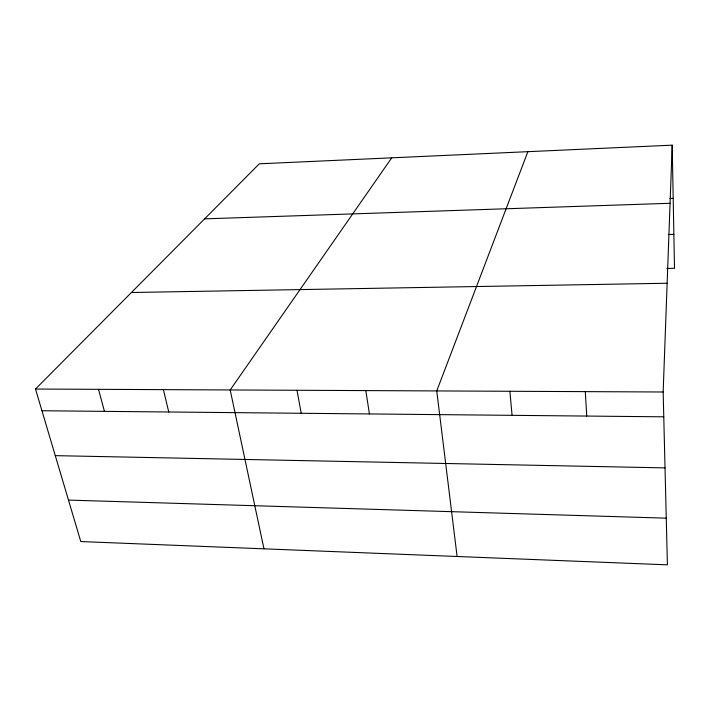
<?xml version="1.0" encoding="UTF-8"?>
<svg xmlns="http://www.w3.org/2000/svg" width="710" height="710" viewBox="0 0 710 710"><rect width="100%" height="100%" fill="white"/><g stroke="black" fill="none" stroke-linecap="round" stroke-linejoin="round"><path stroke-width="1.06" d="M663.158 392L672.201 145.16L259.301 163.815L35.5 389.036L80.798 541.561L667.409 564.841L663.158 392L35.5 389.036M527.867 151.674L436.748 390.935L457.107 556.498M391.725 157.833L230.191 389.959L263.969 548.83M669.92 198.48L673.195 198.365M204.604 218.857L670.071 203.282M668.359 234.504L673.87 234.353M666.894 268.469L674.5 268.309L672.201 145.16M131.421 292.511L667.143 283.246M41.952 410.753L663.77 416.814M55.282 455.642L665.022 467.89M68.479 500.089L666.264 518.167M98.504 389.337L104.441 411.365M163.371 389.639L168.767 411.995M297.002 390.269L301.226 413.282M365.819 390.598L369.413 413.948M509.878 391.272L512.07 415.332M585.306 391.636L586.735 416.06"/></g></svg>
